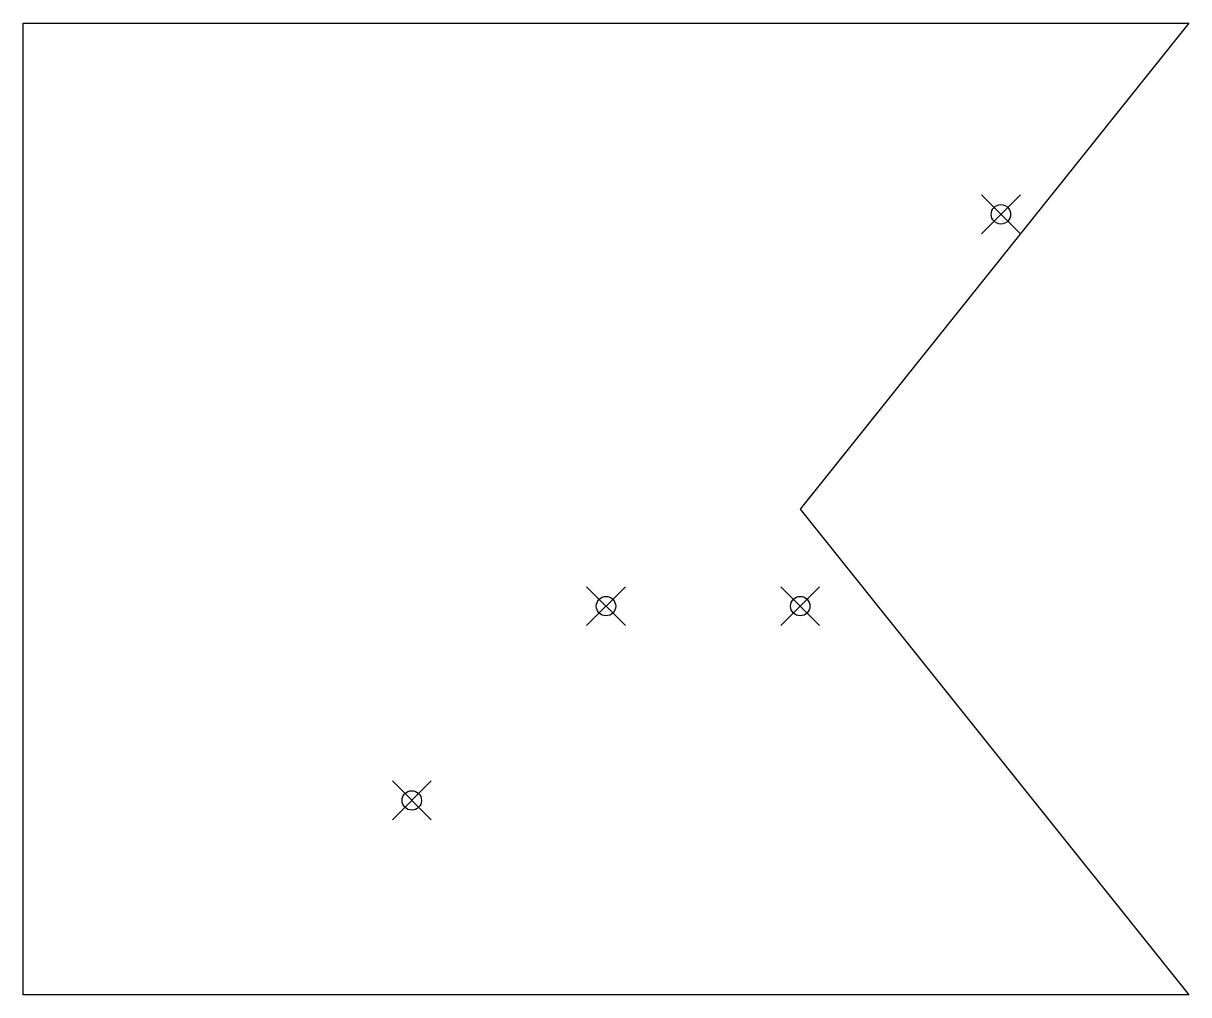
# Model space of a CAD drawing. Header units: millimetres. Extents: x 0 to 60, y 0 to 50.
import ezdxf

# ---------------------------------------------------------------- set-up
doc = ezdxf.new("R2010")
doc.units = ezdxf.units.MM
doc.header["$PDMODE"] = 35
doc.header["$PDSIZE"] = -4

msp = doc.modelspace()

# ---------------------------------------------------------------- linework, layer by layer
for p, q in [((0, 0), (0, 50)), ((0, 50), (60, 50)), ((60, 50), (40, 25)), ((40, 25), (60, 0)), ((60, 0), (0, 0))]:
    msp.add_line(p, q)
for p in [(50.333, 40.167), (30, 20), (40, 20), (20, 10)]:
    msp.add_point(p)

doc.saveas('drawing.dxf')
